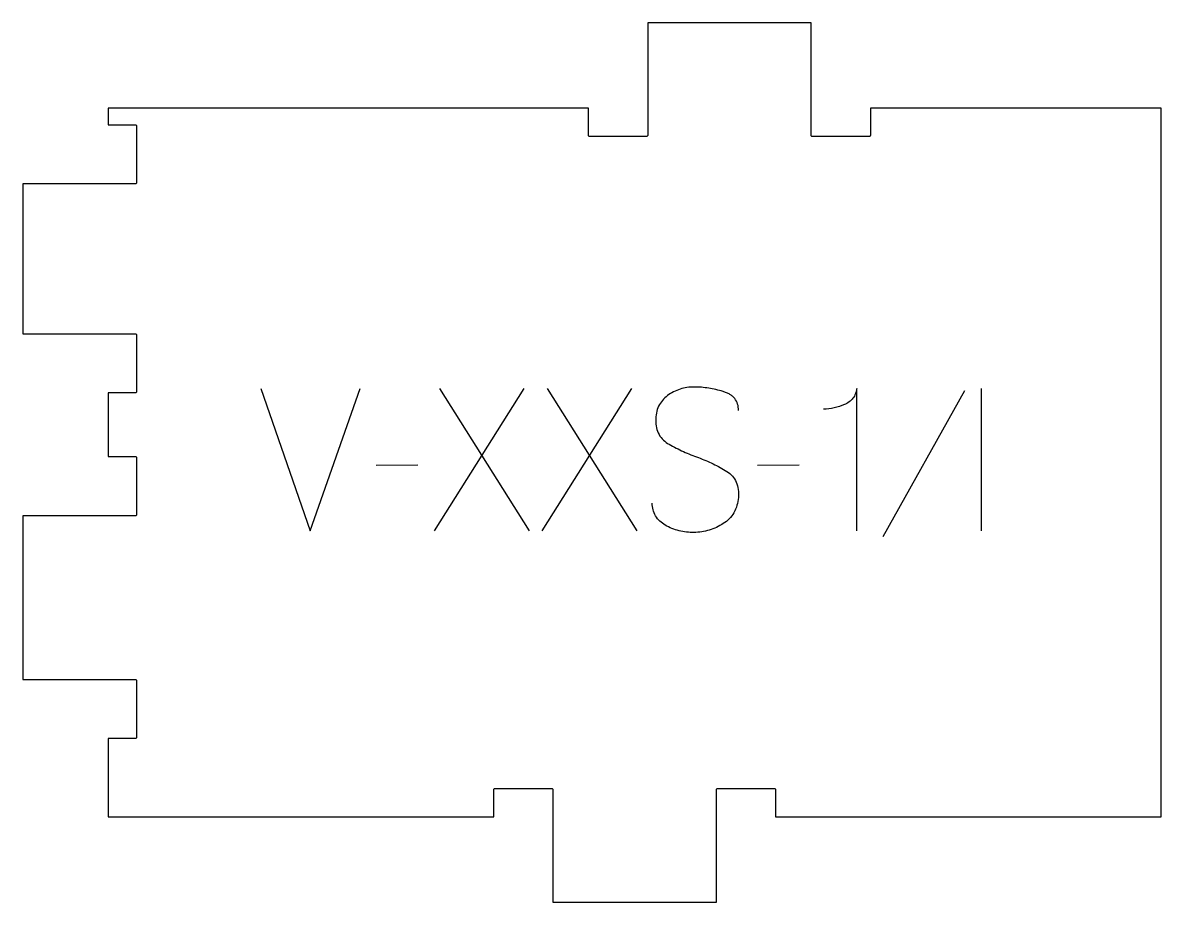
# Model space of a CAD drawing. Extents: x 0 to 240, y 0 to 186.
import ezdxf

# ---------------------------------------------------------------- set-up
doc = ezdxf.new("R2010")
doc.units = 0
doc.layers.add('1_ANYTOOL_1MMDEEP_LABELS_S', color=2, linetype='CONTINUOUS')
doc.layers.add('4_ANYTOOL_CUTTHROUGH_OUTSI', color=5, linetype='CONTINUOUS')

msp = doc.modelspace()

# ---------------------------------------------------------------- linework, layer by layer
at = {"layer": '1_ANYTOOL_1MMDEEP_LABELS_S'}
for p, q in [((105.727629, 108.330013), (86.827629, 78.330013)), ((106.970486, 78.330013), (88.027629, 108.330013)), ((128.441914, 108.330013), (109.541914, 78.330013)), ((129.684771, 78.330013), (110.741914, 108.330013)), ((202.241914, 108.330013), (202.241914, 78.330013)), ((198.727629, 107.858584), (181.541914, 77.087156)), ((83.399057, 92.215727), (74.613343, 92.130013)), ((163.884771, 92.215727), (155.099057, 92.130013))]:
    msp.add_line(p, q, dxfattribs=at)
msp.add_lwpolyline([(50.270486, 108.330013), (60.641914, 78.330013), (71.184771, 108.330013)], dxfattribs=at)
for points in [[(151.070486, 103.744299, 0.071867), (150.877372, 105.080905, 0.100684), (150.250843, 106.262156, 0.047558), (149.776289, 106.738606, 0.038563), (149.226289, 107.127334, 0.037928), (148.529102, 107.474802, 0.026634), (147.791914, 107.730013, 0.028461), (144.768581, 108.415996, 0.041577), (141.684771, 108.67287, 0.036938), (140.182412, 108.56173, 0.041531), (138.716914, 108.217513, 0.041583), (137.339537, 107.640304, 0.038125), (136.070486, 106.851441, 0.057611), (135.000333, 105.859537, 0.065808), (134.2062, 104.638941, 0.06469), (133.728704, 103.179387, 0.046778), (133.584771, 101.644299, 0.052235), (133.747127, 100.094456, 0.075448), (134.291914, 98.644299, 0.076671), (135.208006, 97.471246, 0.061023), (136.413343, 96.587156, 0.021951), (139.442197, 95.05981, 0.018213), (142.584771, 93.780013, -0.02405), (145.686256, 92.474551, -0.02981), (148.627629, 90.844299, -0.068439), (149.76893, 89.878368, -0.079282), (150.577629, 88.626441, -0.076308), (151.002628, 87.047759, -0.047772), (151.027629, 85.401441, -0.046243), (150.734394, 83.720482, -0.06359), (150.084771, 82.149656, -0.064671), (149.111948, 80.865467, -0.057073), (147.8562, 79.851441, -0.067522), (144.887892, 78.488531, -0.070793), (141.663343, 77.987156, -0.064027), (138.524328, 78.349671, -0.070447), (135.599057, 79.530013, -0.054374), (134.44064, 80.379646, -0.074742), (133.541914, 81.490727, -0.075199), (133.018907, 82.797106, -0.057737), (132.8562, 84.201441)], [(176.013343, 78.330013), (176.013343, 108.37287, -0.057478), (175.74932, 107.279902, -0.075801), (175.209771, 106.299656, -0.075474), (174.394319, 105.515781, -0.055107), (173.399057, 104.965727, -0.039607), (171.256817, 104.266215, -0.05918), (169.027629, 104.001441)]]:
    msp.add_lwpolyline(points, format="xyb", dxfattribs=at)
at = {"layer": '4_ANYTOOL_CUTTHROUGH_OUTSI'}
msp.add_lwpolyline([(119.388666, 167.5), (18, 167.5), (18, 164), (23.75, 164, -0.414214), (24, 163.75), (24, 151.75, -0.414214), (23.75, 151.5), (0, 151.5), (0, 119.911), (23.75, 119.911, -0.414214), (24, 119.661), (24, 107.661, -0.414214), (23.75, 107.411), (18, 107.411), (18, 94), (23.75, 94, -0.414214), (24, 93.75), (24, 81.75, -0.414214), (23.75, 81.5), (0, 81.5), (0, 47), (23.75, 47, -0.414214), (24, 46.75), (24, 34.75, -0.414214), (23.75, 34.5), (18, 34.5), (18, 18), (99.388666, 18), (99.388666, 23.75, -0.414214), (99.638666, 24), (111.638666, 24, -0.414214), (111.888666, 23.75), (111.888666, 0), (146.388666, 0), (146.388666, 23.75, -0.414214), (146.638666, 24), (158.638666, 24, -0.414214), (158.888666, 23.75), (158.888666, 18), (240.277332, 18), (240.277332, 167.5), (178.888666, 167.5), (178.888666, 161.75, -0.414214), (178.638666, 161.5), (166.638666, 161.5, -0.414214), (166.388666, 161.75), (166.388666, 185.5), (131.888666, 185.5), (131.888666, 161.75, -0.414214), (131.638666, 161.5), (119.638666, 161.5, -0.414214), (119.388666, 161.75)], format="xyb", close=True, dxfattribs=at)

doc.saveas('drawing.dxf')
